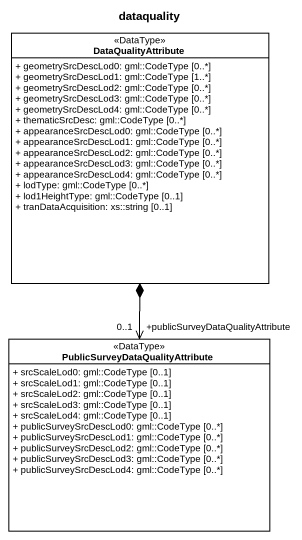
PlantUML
@startuml
title dataquality
hide circle
hide empty members
skinparam classAttributeIconSize 0
class DataQualityAttribute <<DataType>> #FFFFFF {
  + geometrySrcDescLod0: gml::CodeType [0..*]
  + geometrySrcDescLod1: gml::CodeType [1..*]
  + geometrySrcDescLod2: gml::CodeType [0..*]
  + geometrySrcDescLod3: gml::CodeType [0..*]
  + geometrySrcDescLod4: gml::CodeType [0..*]
  + thematicSrcDesc: gml::CodeType [0..*]
  + appearanceSrcDescLod0: gml::CodeType [0..*]
  + appearanceSrcDescLod1: gml::CodeType [0..*]
  + appearanceSrcDescLod2: gml::CodeType [0..*]
  + appearanceSrcDescLod3: gml::CodeType [0..*]
  + appearanceSrcDescLod4: gml::CodeType [0..*]
  + lodType: gml::CodeType [0..*]
  + lod1HeightType: gml::CodeType [0..1]
  + tranDataAcquisition: xs::string [0..1]
}
class "PublicSurveyDataQualityAttribute" as PublicSurveyDataQualityAttri <<DataType>> #FFFFFF {
  + srcScaleLod0: gml::CodeType [0..1]
  + srcScaleLod1: gml::CodeType [0..1]
  + srcScaleLod2: gml::CodeType [0..1]
  + srcScaleLod3: gml::CodeType [0..1]
  + srcScaleLod4: gml::CodeType [0..1]
  + publicSurveySrcDescLod0: gml::CodeType [0..*]
  + publicSurveySrcDescLod1: gml::CodeType [0..*]
  + publicSurveySrcDescLod2: gml::CodeType [0..*]
  + publicSurveySrcDescLod3: gml::CodeType [0..*]
  + publicSurveySrcDescLod4: gml::CodeType [0..*]
}
PublicSurveyDataQualityAttri "+publicSurveyDataQualityAttribute\n0..1" <-up-* DataQualityAttribute
@enduml
